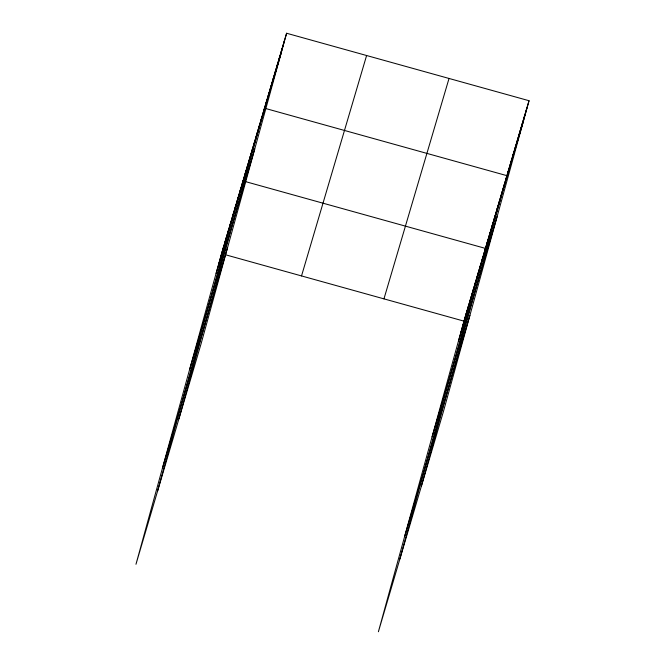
<?xml version="1.0" encoding="UTF-8"?>
<svg xmlns="http://www.w3.org/2000/svg" width="665" height="665" viewBox="0 0 665 665"><rect width="100%" height="100%" fill="white"/><g stroke="black" fill="none" stroke-linecap="round" stroke-linejoin="round"><path stroke-width="1" d="M218.477 265.327L223.914 245.576M220.863 257.247L226.3 237.496M223.249 249.167L228.685 229.417M225.635 241.079L231.071 221.337M228.02 232.999L233.457 213.249M230.406 224.92L235.842 205.169M232.792 216.84L238.236 197.089M235.177 208.752L240.622 189.01M157.447 491.543L243.008 180.922L485.425 248.394L399.865 559.016M239.949 192.592L245.393 172.842M242.334 184.513L247.779 164.762M244.72 176.425L250.165 156.682M247.114 168.345L252.55 148.603M249.5 160.265L254.936 140.514M251.885 152.185L257.322 132.435M254.271 144.097L259.707 124.355M256.657 136.017L262.093 116.275M178.918 418.809L264.479 108.187L506.905 175.66L421.344 486.281M261.254 120.44L266.69 100.698M263.465 112.95L268.909 93.2M265.676 105.452L271.121 85.71M267.895 97.963L273.332 78.212M270.106 90.465L275.543 70.723M272.318 82.975L277.754 63.225M274.529 75.478L279.973 55.735M276.74 67.988L282.184 48.237M278.959 60.49L284.396 40.748M286.607 33.25L201.046 343.872L135.968 564.277L221.528 253.664L286.607 33.25L529.032 100.723L443.472 411.336L378.393 631.75L463.954 321.129L529.032 100.723M460.895 332.799L466.34 313.049M463.289 324.711L468.725 304.969M465.675 316.631L471.111 296.881M468.06 308.552L473.497 288.801M470.446 300.472L475.882 280.721M472.832 292.384L478.268 272.642M475.217 284.304L480.654 264.562M477.603 276.224L483.039 256.474M482.374 260.057L487.811 240.314M484.76 251.977L490.196 232.235M487.146 243.897L492.582 224.147M489.531 235.817L494.976 216.067M491.917 227.729L497.362 207.987M494.303 219.65L499.748 199.907M496.689 211.57L502.133 191.819M499.074 203.49L504.519 183.739M503.679 187.912L509.116 168.162M505.89 180.415L511.327 160.672M508.102 172.925L513.538 153.174M510.313 165.427L515.757 145.685M512.524 157.938L517.969 138.187M514.743 150.44L520.18 130.697M516.954 142.95L522.391 123.2M519.165 135.452L524.602 115.71M521.377 127.963L526.813 108.212M216.092 273.406L281.17 53.001M189.65 369.399L254.728 148.985M162.41 468.293L227.488 247.879M301.528 275.925L366.606 55.511M383.954 298.868L449.033 78.453M458.509 340.879L523.588 120.465M432.075 436.863L497.154 216.457M404.835 535.766L469.914 315.351M225.526 254.778L463.954 321.129"/></g></svg>
